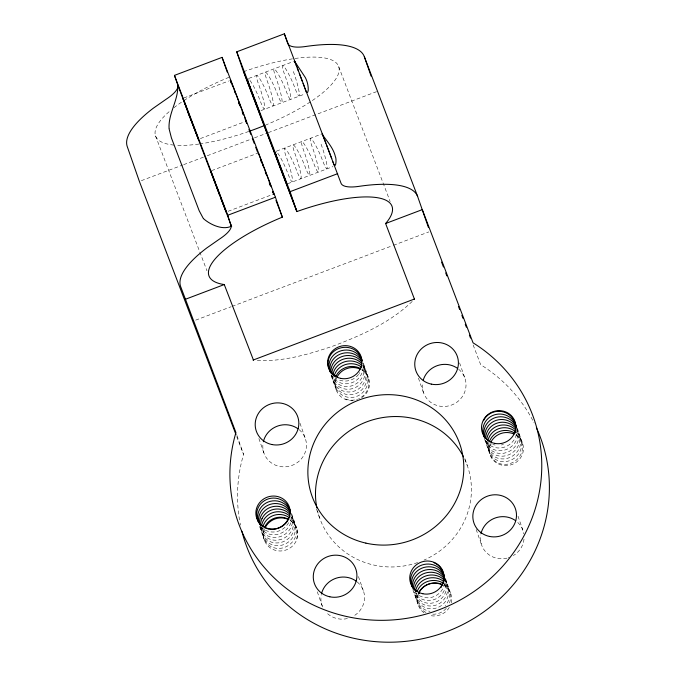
<?xml version="1.0" encoding="UTF-8"?>
<svg xmlns="http://www.w3.org/2000/svg" width="676" height="676" viewBox="0 0 676 676"><rect width="100%" height="100%" fill="white"/><g stroke="black" fill="none" stroke-linecap="round" stroke-linejoin="round"><path stroke-width="0.51" stroke-dasharray="3.38 2.54" d="M236.972 435.547L243.554 454.441L243.284 455.379A156.68 149.675 -19.2 0 0 239.693 521.002M412.225 301.42C390.179 322.613 361.542 335.321 333.276 345.985C308.771 354.393 283.075 361.753 256.922 360.536M229.02 77.292L226.333 78.399A97.927 28.95 -20.9 0 0 183.145 101.087M183.897 97.944L228.606 81.027M248.81 78.399L293.519 61.482M261.02 110.585L305.104 93.905M200.392 138.555L244.129 122.001M141.352 180.669L182.681 165.029M183.661 164.657L203.341 157.212M207.279 155.725L250.568 139.34M254.506 137.853L267.29 133.011M268.279 132.64L376.507 91.682M211.63 170.639L258.283 152.987M276.543 151.103L322.224 133.814M287.782 183.703L332.981 166.6M228.125 211.301L273.805 194.012M195.677 320.154L231.091 306.743M232.079 306.372L392.452 245.684M393.44 245.312L428.854 231.902M473.158 344.971L480.678 364.702A156.68 149.675 -19.2 0 1 534.108 422.973M338.701 66.637L390.162 201.566M155.505 135.859L206.966 270.789M236.777 436.679L243.554 454.441M517.199 428.026L522.742 443.938M517.993 516.151L522.844 530.077M459.57 362.868L464.758 377.783M484.624 439.248L490.168 455.159M464.851 458.573L467.277 465.536M476.174 529.443L481.718 545.346M418.444 378.137L423.641 393.06M445.442 578.411L450.977 594.322M363.308 363.037L368.842 378.949M412.867 589.633L418.41 605.544M331.079 375.256L336.268 390.17M358.424 576.535L363.274 590.461M300 423.252L305.197 438.166M316.52 509.028L319.638 517.977M291.542 513.422L297.085 529.333M317.306 591.813L322.148 605.738M258.883 438.53L264.071 453.444M259.66 526.638L264.51 540.555M464.784 459.443A78.34 74.833 -19.2 0 1 424.038 560.083M417.616 562.584A78.34 74.833 -19.2 0 1 317.492 510.769M240.479 525.108A156.68 149.675 -19.2 0 1 240.073 523.055M290.215 520.478A17.238 16.461 -19.2 0 1 295.598 542.118A17.238 16.461 -19.2 0 1 273.543 549.715A17.238 16.461 -19.2 0 1 264.468 529.35M443.202 584.943A17.238 16.461 -19.2 0 1 451.01 603.55M449.32 607.411A17.238 16.461 -19.2 0 1 428.77 615.185M424.055 612.836A17.238 16.461 -19.2 0 1 418.368 594.339M515.881 435.082A17.238 16.461 -19.2 0 1 521.264 456.722A17.238 16.461 -19.2 0 1 499.201 464.319A17.238 16.461 -19.2 0 1 490.125 443.955M361.981 370.093A17.238 16.461 -19.2 0 1 362.082 397.454M352.99 400.589A17.238 16.461 -19.2 0 1 336.234 378.966M357.198 581.943A21.936 20.956 -19.2 0 1 353.776 615.946M347.413 618.532A21.936 20.956 -19.2 0 1 326.297 612.422M322.655 606.955A21.936 20.956 -19.2 0 1 321.159 595.336M517.757 522.447A21.936 20.956 -19.2 0 1 523.849 533.888M524.01 539.161A21.936 20.956 -19.2 0 1 513.337 555.562M509.611 557.337A21.936 20.956 -19.2 0 1 508.31 557.784M506.983 558.139A21.936 20.956 -19.2 0 1 480.729 534.953M458.683 369.273A21.936 20.956 -19.2 0 1 451.534 405.051A21.936 20.956 -19.2 0 1 422.652 382.658M299.122 429.657A21.936 20.956 -19.2 0 1 291.973 465.434A21.936 20.956 -19.2 0 1 263.082 443.042M243.504 71.724A97.927 28.95 -20.9 0 1 338.49 66.071A97.927 28.95 -20.9 0 1 265.998 124.891M248.776 131.457A97.927 28.95 -20.9 0 1 200.848 143.768M198.862 144.056A97.927 28.95 -20.9 0 1 175.692 145.222M173.901 145.078A97.927 28.95 -20.9 0 1 170.555 110.45M173.918 107.721A97.927 28.95 -20.9 0 1 181.498 102.194M363.215 367.271A17.044 16.638 -46.2 0 1 339.58 382.531A17.044 15.582 -5.1 0 1 331.51 375.146M331.392 375.138A17.044 15.582 -5.1 0 0 340.535 385.261A17.044 16.638 -46.2 0 0 363.249 363.789M363.384 364.601A17.044 16.638 -46.2 0 1 341.49 387.999A17.044 15.582 -5.1 0 1 331.857 374.977M359.835 372.62A17.044 16.638 -46.2 0 1 359.26 373.515M358.626 374.386A17.044 16.638 -46.2 0 1 338.634 379.794A17.044 15.582 -5.1 0 1 337.687 379.363M336.775 378.873A17.044 15.582 -5.1 0 1 335.896 378.323M335.55 377.377A17.044 15.582 -5.1 0 0 344.346 396.204A17.044 16.638 -46.2 0 0 362.446 367.871M362.97 366.612A17.044 16.638 -46.2 0 1 343.391 393.466A17.044 15.582 -5.1 0 1 333.885 377.512M363.282 365.53A17.044 16.638 -46.2 0 1 342.436 390.728A17.044 15.582 -5.1 0 1 332.82 375.755M361.753 369.333A17.044 16.638 -46.2 0 1 360.519 397.758M359.581 398.282A17.044 16.638 -46.2 0 1 358.626 398.739M357.638 399.144A17.044 16.638 -46.2 0 1 356.632 399.482M354.57 399.972A17.044 16.638 -46.2 0 1 345.292 398.933M517.258 429.268A17.044 16.604 8.5 0 1 516.261 440.439A17.044 15.616 -34.3 0 1 499.615 450.74A17.044 15.616 -34.3 0 1 485.199 439.822A17.044 15.616 -34.3 0 0 500.223 447.96A17.044 15.616 -34.3 0 0 515.306 437.71A17.044 16.604 8.5 0 0 516.87 430.654M485.774 440.608A17.044 15.616 -34.3 0 0 499.539 453.419A17.044 15.616 -34.3 0 0 517.216 443.177A17.044 16.604 8.5 0 0 517.115 429.066M503.426 444.428A17.044 15.616 -34.3 0 1 501.372 444.952M495.17 445.019A17.044 15.616 -34.3 0 1 493.193 444.546M492.238 444.216A17.044 15.616 -34.3 0 1 491.308 443.819M488.74 442.315A17.044 15.616 -34.3 0 1 487.962 441.707M516.194 432.226A17.044 16.604 8.5 0 1 520.072 451.382A17.044 15.616 -34.3 0 1 499.387 461.091A17.044 15.616 -34.3 0 1 489.052 442.805M487.7 442.07A17.044 15.616 -34.3 0 0 499.42 458.598A17.044 15.616 -34.3 0 0 519.117 448.644A17.044 16.604 8.5 0 0 516.709 431.018M486.61 441.352A17.044 15.616 -34.3 0 0 499.471 456.038A17.044 15.616 -34.3 0 0 518.162 445.915A17.044 16.604 8.5 0 0 517.022 429.97M490.658 443.583A17.044 15.616 -34.3 0 0 499.37 463.525A17.044 15.616 -34.3 0 0 521.019 454.111A17.044 16.604 8.5 0 0 516.337 434.271M445.484 579.552A17.044 16.638 -46.2 0 1 423.142 602.003A17.044 15.582 -5.1 0 1 413.999 591.88M445.222 578.8A17.044 16.638 -46.2 0 1 422.196 599.266A17.044 15.582 -5.1 0 1 414.599 592.759M444.647 583.388A17.044 16.638 -46.2 0 1 421.241 596.536A17.044 15.582 -5.1 0 1 415.427 592.429A17.044 15.582 -5.1 0 0 425.052 607.471A17.044 16.638 -46.2 0 0 445.29 581.419M444.259 583.946A17.044 16.638 -46.2 0 1 449.134 603.862M446.27 608.349A17.044 16.638 -46.2 0 1 432.023 614.171M445.501 580.422A17.044 16.638 -46.2 0 1 424.097 604.741A17.044 15.582 -5.1 0 1 414.565 592.691M416.661 593.283A17.044 15.582 -5.1 0 0 426.007 610.208A17.044 16.638 -46.2 0 0 430.029 611.315M445.577 583.354A17.044 16.638 -46.2 0 1 445.315 605.62M426.007 612.507A17.044 15.582 -5.1 0 1 418.157 594.12M260.023 526.587A17.044 15.616 -34.3 0 0 274.431 537.505A17.044 15.616 -34.3 0 0 291.077 527.204A17.044 16.604 8.5 0 0 291.407 514.056M288.694 522.666A17.044 15.616 -34.3 0 1 260.725 526.351M260.108 526.604A17.044 15.616 -34.3 0 0 275.039 534.724A17.044 15.616 -34.3 0 0 290.122 524.475A17.044 16.604 8.5 0 0 291.542 515.349M290.232 518.805A17.044 16.604 8.5 0 1 289.945 519.802M291.44 514.901A17.044 16.604 8.5 0 1 292.032 529.942A17.044 15.616 -34.3 0 1 273.848 540.132A17.044 15.616 -34.3 0 1 260.505 526.384M264.164 528.59A17.044 15.616 -34.3 0 0 273.712 547.712A17.044 15.616 -34.3 0 0 294.888 538.147A17.044 16.604 8.5 0 0 291.01 518.991M262.685 527.838A17.044 15.616 -34.3 0 0 273.738 545.245A17.044 15.616 -34.3 0 0 293.933 535.409A17.044 16.604 8.5 0 0 290.815 516.996M261.468 527.111A17.044 15.616 -34.3 0 0 273.78 542.718A17.044 15.616 -34.3 0 0 292.987 532.68A17.044 16.604 8.5 0 0 291.846 516.734M290.308 520.393A17.044 16.604 8.5 0 1 295.834 540.876M293.359 71.529A17.027 1.91 72.9 0 1 299.358 93.753A17.027 1.91 72.9 0 1 294.837 87.804A17.027 2.189 65.6 0 0 284.511 67.22A17.027 2.189 65.6 0 0 284.706 74.808A17.027 1.91 72.9 0 1 290.697 97.031A17.027 1.91 72.9 0 1 286.176 91.083A17.027 2.189 65.6 0 0 275.85 70.498A17.027 2.189 65.6 0 0 276.045 78.078A17.027 1.91 72.9 0 1 282.044 100.302A17.027 1.91 72.9 0 1 277.515 94.353A17.027 2.189 65.6 0 0 267.189 73.768A17.027 2.189 65.6 0 0 267.383 81.357A17.027 1.91 72.9 0 1 273.383 103.58A17.027 1.91 72.9 0 1 268.862 97.631A17.027 2.189 65.6 0 0 258.528 77.047A17.027 2.189 65.6 0 0 258.731 84.635A17.027 1.91 72.9 0 1 264.722 106.859A17.027 1.91 72.9 0 1 260.201 100.91A17.027 2.189 65.6 0 0 249.275 79.624M248.379 78.923A17.027 2.189 65.6 0 1 249.013 79.354M321.092 144.25A17.027 1.91 72.9 0 1 327.091 166.473A17.027 1.91 72.9 0 1 322.57 160.525A17.027 2.189 65.6 0 0 312.244 139.94A17.027 2.189 65.6 0 0 312.439 147.529A17.027 1.91 72.9 0 1 318.438 169.752A17.027 1.91 72.9 0 1 313.909 163.803A17.027 2.189 65.6 0 0 303.583 143.219A17.027 2.189 65.6 0 0 303.777 150.807A17.027 1.91 72.9 0 1 309.777 173.031A17.027 1.91 72.9 0 1 305.256 167.082A17.027 2.189 65.6 0 0 294.922 146.498A17.027 2.189 65.6 0 0 295.116 154.086A17.027 1.91 72.9 0 1 301.116 176.309A17.027 1.91 72.9 0 1 296.595 170.36A17.027 2.189 65.6 0 0 286.261 149.776A17.027 2.189 65.6 0 0 286.463 157.356A17.027 1.91 72.9 0 1 292.454 179.579A17.027 1.91 72.9 0 1 287.934 173.631A17.027 2.189 65.6 0 0 277.295 152.666M276.298 151.728A17.027 2.189 65.6 0 1 276.746 152.083"/><path stroke-width="1.01" d="M169.084 128.516C168.138 113.34 178.675 99.963 177.771 84.897L174.459 75.391L222.083 57.367L275.419 197.223L282.357 217.148L279.661 218.255A97.927 28.95 -20.9 0 0 221.551 284.089L224.271 284.562L253.483 360.156M428.491 227.643L417.65 196.53A128.094 37.864 -20.9 0 0 358.871 186.373A39.343 11.627 -20.9 0 1 341.008 183.171L284.359 33.8L236.735 51.824L243.504 71.724L296.84 211.58A97.927 28.95 -20.9 0 1 387.306 221.458L385.607 223.511L414.405 299.037L414.025 299.493M296.84 211.58L290.072 191.671L236.735 51.824M385.607 223.511L422.306 209.628L473.056 342.825A156.68 149.675 -19.2 0 1 523.672 536.423A156.68 149.675 -19.2 0 1 328.054 611.146A156.68 149.675 -19.2 0 1 235.662 433.502L235.932 432.564L180.534 286.261A128.144 37.881 -20.9 0 1 206.67 248.033L219.379 239.16A39.343 11.627 -20.9 0 0 231.26 226.621L227.795 215.238L275.419 197.223M290.072 191.671L337.696 173.656M185.106 299.392L224.271 284.562M253.077 360.088L414.405 299.037M203.442 218.61C210.143 224.584 222.353 230.347 231.15 226.333L231.133 225.125L231.589 226.173M322.79 135.141C327.573 142.019 333.606 148.45 335.44 156.891C336.547 158.226 336.116 169.321 333.767 164.141M203.18 218.247L199.166 210.692L171.434 137.972L169.144 129.015M306.498 92.578C309.422 93.533 307.994 85.032 307.487 83.249A15.142 6.87 60.1 0 0 305.29 77.487L294.491 61.11L295.556 63.696M322.655 134.854L322.224 133.814L325.925 143.227M231.648 226.553L190.412 118.579M273.493 193.311L273.805 194.012L273.366 192.66M258.595 153.689L262.998 164.969M245.219 119.246L246.072 121.266L244.467 116.728M272.715 191.367L273.155 192.491M296.029 64.904L296.57 66.307M297.178 67.879L298.547 71.436M242.904 113.323L243.419 114.658M269.969 184.303L270.51 185.706M278.301 161.251L274.6 151.838L281.63 170.8M235.417 92.654L230.634 80.588M215.374 182.993L210.659 171.011L219.607 195.144M284.359 33.8L287.672 43.315A39.343 11.627 -20.9 0 0 305.535 46.517A128.094 37.864 -20.9 0 1 364.322 56.674L417.65 196.53M441.58 262.085L443.456 267.02M445.712 272.943L446.844 275.901M458.497 306.49L459.621 309.447M461.877 315.371L463.009 318.328M465.265 324.252L466.389 327.209M469.397 335.102L470.53 338.068M326.643 145.12L327.395 147.089M279.027 163.144L286.793 184.075L282.374 172.769M243.597 71.512L296.925 211.368M235.713 93.432L242.828 112.3M263.91 167.378L265.837 172.439M230.153 80.25L231.276 83.207M238.789 102.904L239.912 105.862M242.169 111.768L243.292 114.726M245.549 120.632L246.672 123.59M248.929 129.496L250.804 134.423M252.309 138.36L254.184 143.287M255.689 147.224L257.564 152.151M260.573 160.026L261.696 162.984M269.209 182.681L270.341 185.63M272.589 191.545L273.721 194.494M275.969 200.409L282.357 217.148M174.459 75.391L227.795 215.238M216.286 185.393L226.181 212.036L220.553 197.645M236.025 434.71L139.383 181.413L127.198 146.413A128.144 37.881 -20.9 0 1 153.334 108.177L166.042 99.304A39.343 11.627 -20.9 0 0 177.923 86.765L177.889 85.235L189.441 116.002M299.282 73.371L302.316 81.39M327.649 147.757L331.772 158.716M239.008 103.124L239.972 105.659M191.384 121.148L198.448 139.29L182.959 98.341L187.573 111.041M266.158 173.293L271.211 186.753M265.279 171.991L266.251 174.569M190.911 120.252L187.455 111.109M303.034 83.309L304.352 86.824M262.491 164.564L263.082 166.152M234.327 90.694L235.197 93.018M243.098 113.019L243.825 114.988M304.918 88.37L306.312 92.198M232.155 84.83L232.797 86.57M332.913 161.801L333.386 163.077M230.846 81.196L231.175 82.117M364.322 56.674L371.09 76.126M258.46 153.579L258.731 154.348M222.083 57.367L227.204 72.062M316.883 508.014A78.34 74.833 -19.2 0 1 368.826 421.089A78.34 74.833 -19.2 0 1 463.55 456.908M536.372 427.68A156.68 149.675 -19.2 0 1 443.143 632.947A156.68 149.675 -19.2 0 1 241.881 531.226M265.313 527.415A17.238 16.461 -19.2 0 1 288.365 519.481M418.757 593.359A17.238 16.461 -19.2 0 1 442.256 584.47M490.979 442.019A17.238 16.461 -19.2 0 1 514.022 434.085M337.079 377.031A17.238 16.461 -19.2 0 1 360.122 369.096M321.421 594.027A21.936 20.956 -19.2 0 1 356.142 581.132M480.991 533.643A21.936 20.956 -19.2 0 1 515.712 520.748M423.252 380.064A21.936 20.956 -19.2 0 1 457.627 368.454M263.344 441.741A21.936 20.956 -19.2 0 1 298.065 428.837M265.051 125.28A97.927 28.95 -20.9 0 1 250.703 130.772M331.003 373.22A17.044 15.582 -5.1 0 1 337.949 358.593A17.044 15.582 -5.1 0 1 355.196 356.903A17.044 16.638 -46.2 0 1 361.719 361.947M330.437 372.4A17.044 15.582 -5.1 0 1 336.149 356.463A17.044 15.582 -5.1 0 1 354.249 354.165A17.044 16.638 -46.2 0 1 361.939 360.942M337.679 377.064A17.044 15.582 -5.1 0 1 329.685 356.404A17.044 15.582 -5.1 0 1 352.34 348.698A17.044 16.638 -46.2 0 1 361.905 360.342M330.556 372.417A17.044 15.582 -5.1 0 1 334.012 354.731A17.044 15.582 -5.1 0 1 353.295 351.427A17.044 16.638 -46.2 0 1 361.922 360.08M334.054 376.54A17.044 15.582 -5.1 0 1 358.052 365.099A17.044 16.638 -46.2 0 1 361.643 367.212M331.832 373.997A17.044 15.582 -5.1 0 1 356.151 359.632A17.044 16.638 -46.2 0 1 362.015 363.874M335.913 376.447A17.044 15.582 -5.1 0 1 359.007 367.837A17.044 16.638 -46.2 0 1 360.874 368.775M362.251 365.851A17.044 16.638 -46.2 0 0 357.105 362.37A17.044 15.582 -5.1 0 0 332.93 374.783M516.075 427.24A17.044 16.604 8.5 0 0 500.603 419.526A17.044 16.604 8.5 0 0 486.314 428.964A17.044 15.616 -34.3 0 0 484.827 437.879A17.044 15.616 -34.3 0 1 484.405 423.497A17.044 16.604 8.5 0 1 500.84 414.067A17.044 16.604 8.5 0 1 516.008 425.534M515.416 432.04A17.044 16.604 8.5 0 1 515.129 433.037M483.458 420.759A17.044 16.604 8.5 0 1 503.561 411.963A17.044 16.604 8.5 0 1 515.796 429.995M516.16 426.328A17.044 16.604 8.5 0 0 500.722 416.762A17.044 16.604 8.5 0 0 485.36 426.226A17.044 15.616 -34.3 0 0 484.531 438.031M485.655 438.614A17.044 15.616 -34.3 0 1 487.269 431.694A17.044 16.604 8.5 0 1 515.763 428.28M514.597 433.037A17.044 16.604 8.5 0 0 490.125 439.899A17.044 15.616 -34.3 0 0 489.348 441.825M515.999 430.232A17.044 16.604 8.5 0 0 488.216 434.431A17.044 15.616 -34.3 0 0 486.754 439.341M515.382 431.533A17.044 16.604 8.5 0 0 489.17 437.169A17.044 15.616 -34.3 0 0 487.869 441.073M412.394 587.343A17.044 15.582 -5.1 0 1 417.405 570.798A17.044 15.582 -5.1 0 1 435.902 568.17A17.044 16.638 -46.2 0 1 444.529 576.822M419.34 593.367A17.044 15.582 -5.1 0 1 418.427 592.877M416.712 591.745A17.044 15.582 -5.1 0 1 413.332 571.423A17.044 15.582 -5.1 0 1 434.955 565.44A17.044 16.638 -46.2 0 1 444.521 577.084M444.546 577.684A17.044 16.638 -46.2 0 0 436.857 570.907A17.044 15.582 -5.1 0 0 419.179 572.902A17.044 15.582 -5.1 0 0 412.825 588.188M413.518 588.982A17.044 15.582 -5.1 0 1 437.811 573.637A17.044 16.638 -46.2 0 1 444.335 578.69M434 562.702A17.044 16.638 -46.2 0 1 442.873 583.734M442.476 584.723A17.044 16.638 -46.2 0 1 442.011 585.686M441.496 586.624A17.044 16.638 -46.2 0 1 440.913 587.528M415.537 591.517A17.044 15.582 -5.1 0 1 439.713 579.112A17.044 16.638 -46.2 0 1 444.107 581.875M443.414 583.337A17.044 16.638 -46.2 0 0 440.667 581.842A17.044 15.582 -5.1 0 0 417.21 591.382M444.622 580.616A17.044 16.638 -46.2 0 0 438.758 576.375A17.044 15.582 -5.1 0 0 414.481 589.759M418.959 592.286A17.044 15.582 -5.1 0 1 441.614 584.579M258.849 522.886A17.044 15.616 -34.3 0 1 260.175 512.991A17.044 16.604 8.5 0 1 275.005 503.535A17.044 16.604 8.5 0 1 290.486 512.163M288.221 519.007A17.044 15.616 -34.3 0 1 270.054 529.198M269.031 529.054A17.044 15.616 -34.3 0 1 267.054 528.573M266.099 528.243A17.044 15.616 -34.3 0 1 265.169 527.855M263.42 526.9A17.044 15.616 -34.3 0 1 258.274 507.524A17.044 16.604 8.5 0 1 275.766 498.195A17.044 16.604 8.5 0 1 290.41 511.58M290.452 511.318A17.044 16.604 8.5 0 0 275.115 500.798A17.044 16.604 8.5 0 0 259.229 510.262A17.044 15.616 -34.3 0 0 258.401 522.058M290.283 513.135A17.044 16.604 8.5 0 0 261.13 515.729A17.044 15.616 -34.3 0 0 259.643 524.644M290.055 516.253A17.044 16.604 8.5 0 0 263.032 521.196A17.044 15.616 -34.3 0 0 261.739 525.1M262.085 518.458A17.044 16.604 8.5 0 1 289.869 514.259M289.353 517.655A17.044 16.604 8.5 0 0 263.986 523.934A17.044 15.616 -34.3 0 0 262.922 526.841M260.471 525.379A17.044 15.616 -34.3 0 1 262.085 518.458M288.491 519.269A17.044 16.604 8.5 0 0 264.941 526.663A17.044 15.616 -34.3 0 0 264.519 527.618M250.069 87.914A17.027 2.189 65.6 0 1 247.948 80.883M277.802 160.635A17.027 2.189 65.6 0 1 275.901 154.66M246.892 79.16L259.069 111.329L246.892 79.16M268.972 528.767A17.238 16.461 -19.2 0 0 289.463 507.456A17.238 16.461 -19.2 0 0 260.59 501.516A17.238 16.461 -19.2 0 0 268.972 528.767M422.872 593.756A17.238 16.461 -19.2 0 0 443.363 572.445A17.238 16.461 -19.2 0 0 414.481 566.496A17.238 16.461 -19.2 0 0 422.872 593.756M494.638 443.372A17.238 16.461 -19.2 0 0 515.12 422.061A17.238 16.461 -19.2 0 0 486.247 416.112A17.238 16.461 -19.2 0 0 494.638 443.372M431.313 384.12A21.936 20.956 -19.2 0 0 457.567 357.148A21.936 20.956 -19.2 0 0 420.869 349.357A21.936 20.956 -19.2 0 0 431.313 384.12M271.752 444.504A21.936 20.956 -19.2 0 0 297.998 417.54A21.936 20.956 -19.2 0 0 261.308 409.74A21.936 20.956 -19.2 0 0 271.752 444.504M340.738 378.383A17.238 16.461 -19.2 0 0 361.229 357.072A17.238 16.461 -19.2 0 0 332.347 351.123A17.238 16.461 -19.2 0 0 340.738 378.383M329.829 596.798A21.936 20.956 -19.2 0 0 356.075 569.826A21.936 20.956 -19.2 0 0 319.385 562.035A21.936 20.956 -19.2 0 0 329.829 596.798M489.39 536.414A21.936 20.956 -19.2 0 0 515.644 509.442A21.936 20.956 -19.2 0 0 478.946 501.651A21.936 20.956 -19.2 0 0 489.39 536.414M365.885 543.115A78.34 74.833 -19.2 0 0 461.091 448.137A78.34 74.833 -19.2 0 0 330.539 418.385A78.34 74.833 -19.2 0 0 365.885 543.115"/></g></svg>
